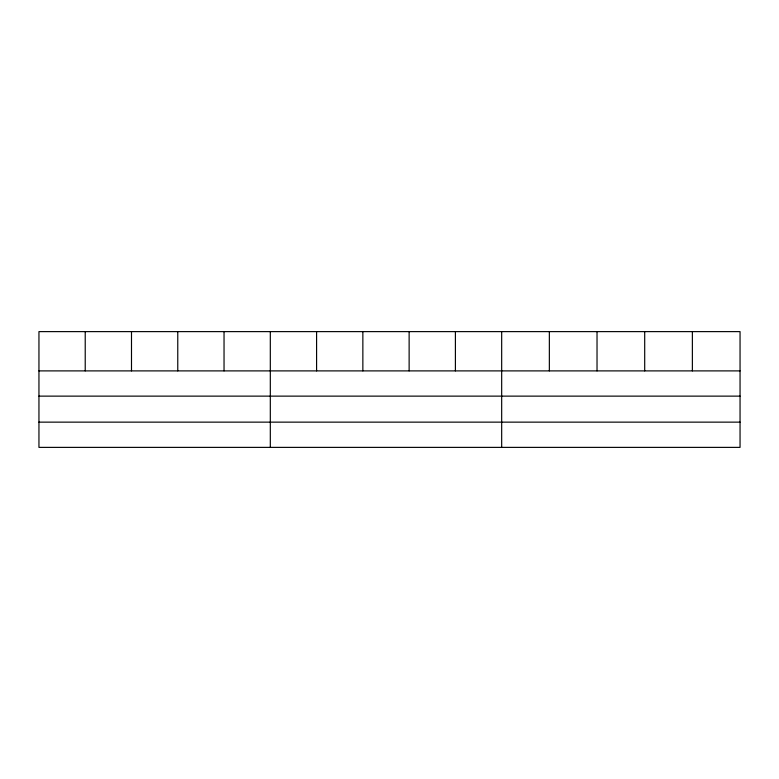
<?xml version="1.0" encoding="UTF-8"?>
<svg xmlns="http://www.w3.org/2000/svg" width="779" height="779" viewBox="0 0 779 779"><rect width="100%" height="100%" fill="white"/><g stroke="black" fill="none" stroke-linecap="round" stroke-linejoin="round"><path stroke-width="1.17" d="M740.05 396.131L740.05 331.62L38.95 331.62L38.95 447.38L740.05 447.38L740.05 396.131L38.95 396.131M38.95 370.892L740.05 370.892M38.95 422.14L740.05 422.14M692.375 331.62L692.375 370.892M644.7 331.62L644.7 370.892M597.026 331.62L597.026 370.892M549.351 331.62L549.351 370.892M501.676 331.62L501.676 447.38M455.403 331.62L455.403 370.892M409.131 331.62L409.131 370.892M362.858 331.62L362.858 370.892M316.586 331.62L316.586 370.892M270.313 331.62L270.313 447.38M224.04 331.62L224.04 370.892M177.768 331.62L177.768 370.892M131.495 331.62L131.495 370.892M85.223 331.62L85.223 370.892"/></g></svg>
